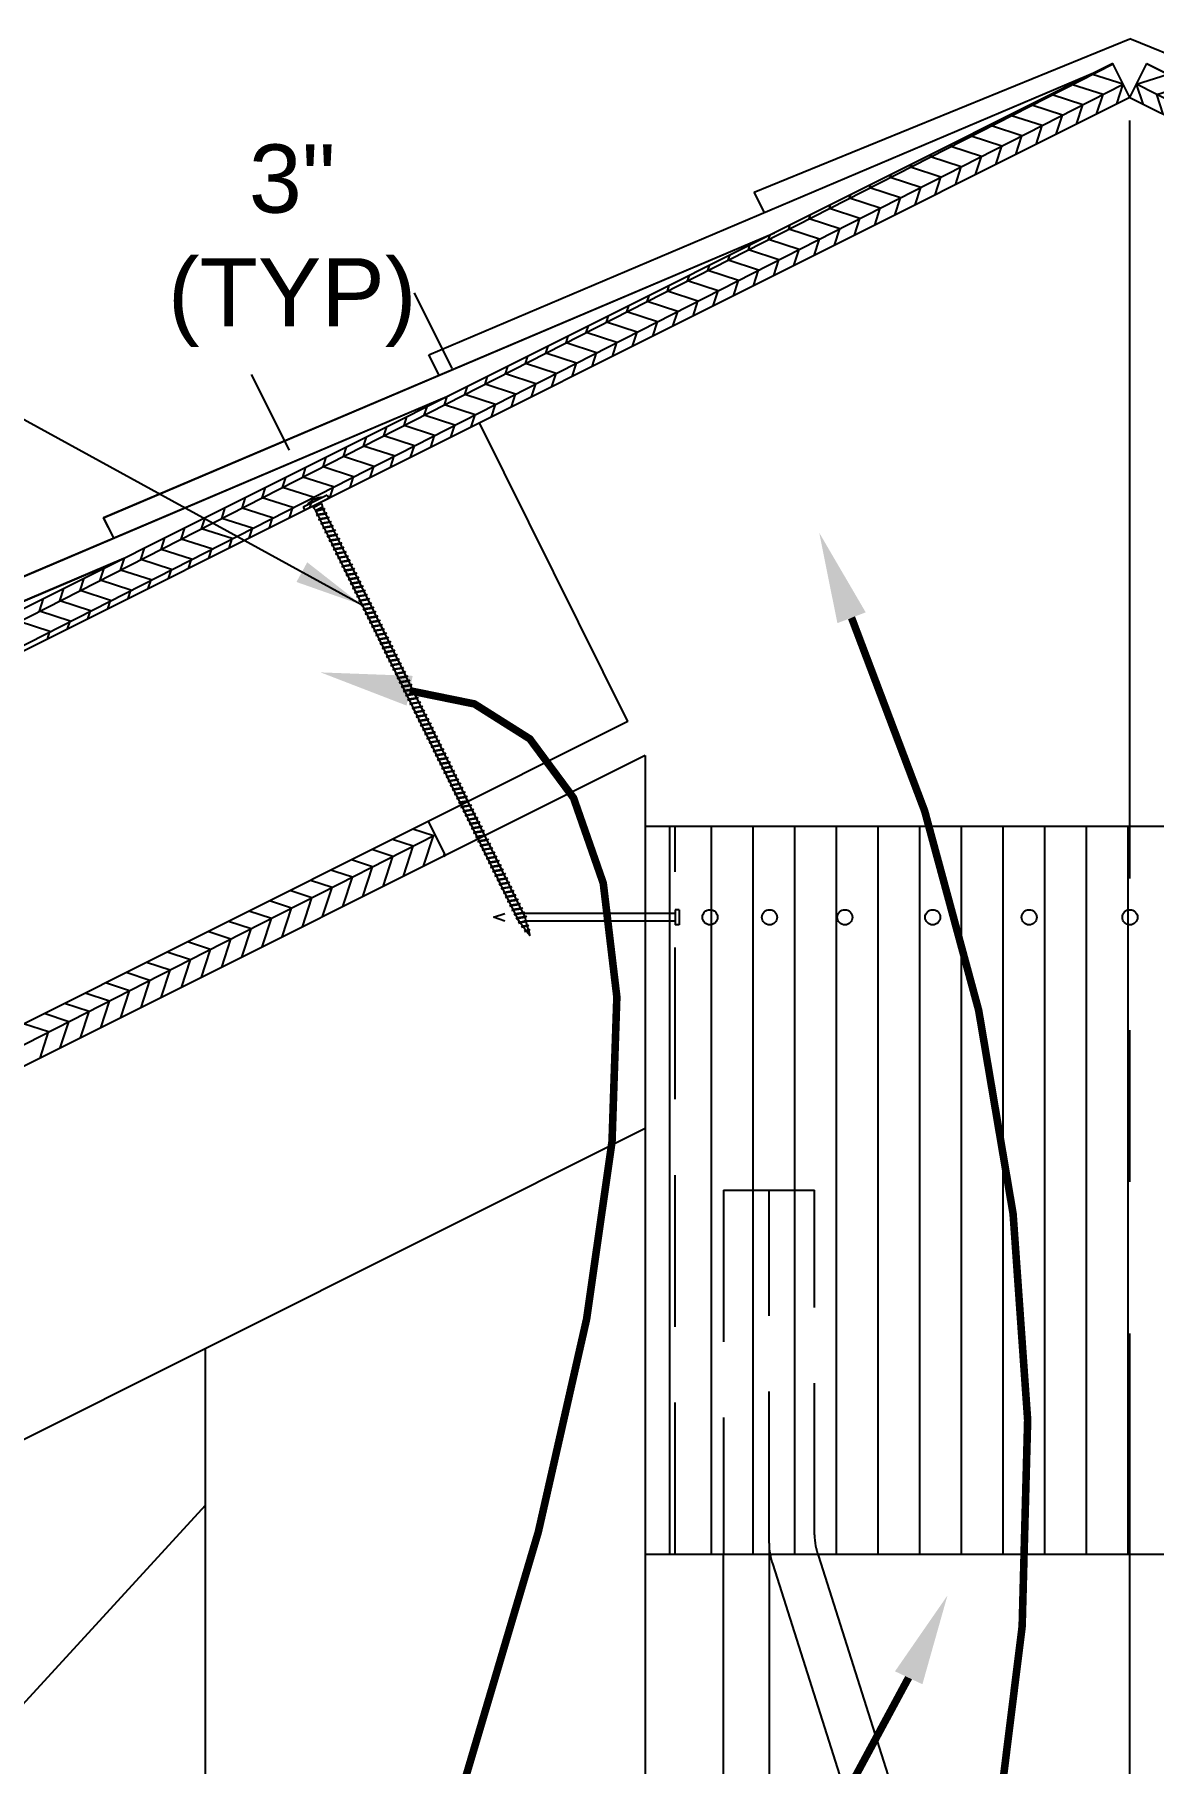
# Model space of a CAD drawing. Header units: inches. Extents: x -1316 to 22433, y -200 to 8737.
# Drawn here: x 6291.28 to 6309.74, y 1281.11 to 1309.61 of the extents above; entities that cross this region are included whole.
import ezdxf

# ---------------------------------------------------------------- set-up
doc = ezdxf.new("R2010")
doc.units = ezdxf.units.IN
doc.header["$LTSCALE"] = 10
doc.header["$MEASUREMENT"] = 0
doc.header["$PDMODE"] = 34
doc.header["$PDSIZE"] = 18
doc.linetypes.add('CENTER', pattern=[2, 1.25, -0.25, 0.25, -0.25])
doc.linetypes.add('HIDDEN', pattern=[0.375, 0.25, -0.125])
doc.layers.get('0').update_dxf_attribs({"linetype": 'CONTINUOUS'})
doc.layers.get('DefPoints').update_dxf_attribs({"linetype": 'CONTINUOUS'})
for name, color, linetype in [('S-CUP', 30, 'CONTINUOUS'), ('S-DIMS', 4, 'CONTINUOUS'), ('S-HATCH', 5, 'CONTINUOUS'), ('S-HDWR', 104, 'CONTINUOUS'), ('S-RF-HIP', 4, 'CONTINUOUS'), ('S-RING', 3, 'CONTINUOUS'), ('S-ROOF', 2, 'CONTINUOUS'), ('S-TXT', 222, 'CONTINUOUS')]:
    doc.layers.add(name, color=color, linetype=linetype)
doc.styles.add('style1', font='arial.ttf')
doc.dimstyles.new('1', dxfattribs={"dimtxt": 1.125, "dimasz": 1.125, "dimexe": 0.18, "dimexo": 1, "dimgap": 1, "dimtad": 0, "dimtih": 1, "dimtoh": 1, "dimdec": 4, "dimrnd": 1, "dimzin": 0, "dimdsep": 46, "dimlunit": 4, "dimtxsty": 'style1', "dimcen": 0.09, "dimadec": 0, "dimazin": 0, "dimtfac": 1, "dimtdec": 4, "dimtix": 1, "dimtofl": 0, "dimtmove": 2, "dimatfit": 3, "dimfxl": 1, "dimtolj": 1, "dimtzin": 0, "dimarcsym": 0})

# ---------------------------------------------------------------- blocks, each defined once
blk = doc.blocks.new('612SHING')
at = {"color": 5}
for p, q in [((-11.069, -4.696), (0, 0)), ((-16.435, -7.379), (-5.367, -2.683)), ((-10.901, -5.031), (-11.069, -4.696)), ((-16.267, -7.714), (-16.435, -7.379))]:
    blk.add_line(p, q, dxfattribs=at)
blk = doc.blocks.new('*X860')
at = {"color": 0}
for p, q in [((68.098, 76.794), (69.696, 77.608)), ((69.331, 77.422), (68.988, 77.534)), ((69.665, 77.592), (69.326, 77.702)), ((69.502, 77.092), (69.665, 77.592)), ((68.996, 77.252), (68.65, 77.365)), ((68.836, 76.759), (68.996, 77.252)), ((69.169, 76.925), (69.331, 77.422)), ((69.835, 77.258), (69.849, 77.302)), ((69.835, 77.258), (69.864, 77.273)), ((69.835, 77.258), (69.835, 77.258)), ((68.041, 77.005), (67.974, 77.027)), ((68.328, 76.911), (68.041, 77.005)), ((68.662, 77.082), (68.312, 77.196)), ((68.503, 76.592), (68.662, 77.082)), ((65.906, 75.677), (68.098, 76.794)), ((67.66, 76.571), (67.298, 76.689)), ((67.994, 76.741), (67.636, 76.858)), ((67.838, 76.26), (67.994, 76.741)), ((68.177, 76.445), (68.328, 76.911)), ((67.326, 76.401), (66.96, 76.52)), ((67.172, 75.927), (67.326, 76.401)), ((67.505, 76.093), (67.66, 76.571)), ((68.171, 76.426), (68.177, 76.445)), ((66.658, 76.06), (66.284, 76.182)), ((66.992, 76.23), (66.622, 76.351)), ((66.839, 75.76), (66.992, 76.23)), ((65.906, 75.747), (65.608, 75.844)), ((66.323, 75.89), (65.946, 76.013)), ((66.173, 75.427), (66.323, 75.89)), ((66.506, 75.594), (66.658, 76.06)), ((33.203, 59.014), (65.906, 75.677)), ((65.655, 75.549), (65.27, 75.675)), ((65.507, 75.094), (65.655, 75.549)), ((65.989, 75.72), (65.906, 75.747)), ((65.906, 75.464), (65.989, 75.72)), ((64.987, 75.209), (64.594, 75.337)), ((65.321, 75.379), (64.932, 75.506)), ((65.174, 74.928), (65.321, 75.379)), ((65.84, 75.261), (65.906, 75.464)), ((64.319, 74.868), (63.918, 74.999)), ((64.653, 75.039), (64.256, 75.168)), ((64.509, 74.595), (64.653, 75.039)), ((64.842, 74.762), (64.987, 75.209)), ((63.985, 74.698), (63.58, 74.83)), ((63.843, 74.262), (63.985, 74.698)), ((64.176, 74.429), (64.319, 74.868)), ((63.316, 74.358), (62.904, 74.492)), ((63.65, 74.528), (63.242, 74.661)), ((63.51, 74.096), (63.65, 74.528)), ((63.177, 73.929), (63.316, 74.358))]:
    blk.add_line(p, q, dxfattribs=at)
blk = doc.blocks.new('*X861')
at = {"color": 0}
for p, q in [((38.111, 68.528), (80.88, 90.32)), ((80.541, 90.147), (80.546, 90.16)), ((81.046, 89.983), (80.541, 90.147)), ((80.875, 90.318), (80.878, 90.324)), ((80.882, 90.315), (80.875, 90.318)), ((52.511, 75.444), (81.047, 89.984)), ((79.873, 89.807), (79.88, 89.827)), ((80.377, 89.643), (79.873, 89.807)), ((80.207, 89.977), (80.213, 89.994)), ((80.712, 89.813), (80.207, 89.977)), ((80.607, 89.492), (80.712, 89.813)), ((80.94, 89.659), (81.046, 89.983)), ((79.539, 89.637), (79.547, 89.661)), ((80.043, 89.473), (79.539, 89.637)), ((80.274, 89.326), (80.377, 89.643)), ((78.871, 89.296), (78.881, 89.328)), ((79.375, 89.132), (78.871, 89.296)), ((79.205, 89.466), (79.214, 89.495)), ((79.709, 89.302), (79.205, 89.466)), ((79.609, 88.993), (79.709, 89.302)), ((79.942, 89.16), (80.043, 89.473)), ((78.202, 88.956), (78.215, 88.995)), ((78.707, 88.792), (78.202, 88.956)), ((78.537, 89.126), (78.548, 89.162)), ((79.041, 88.962), (78.537, 89.126)), ((78.943, 88.66), (79.041, 88.962)), ((79.276, 88.827), (79.375, 89.132)), ((77.534, 88.615), (77.55, 88.662)), ((77.868, 88.785), (77.882, 88.829)), ((78.373, 88.621), (77.868, 88.785)), ((78.61, 88.494), (78.707, 88.792)), ((77.2, 88.445), (77.217, 88.496)), ((77.704, 88.281), (77.2, 88.445)), ((78.039, 88.451), (77.534, 88.615)), ((77.944, 88.161), (78.039, 88.451)), ((78.277, 88.327), (78.373, 88.621)), ((76.532, 88.104), (76.551, 88.163)), ((77.036, 87.94), (76.532, 88.104)), ((76.866, 88.275), (76.884, 88.329)), ((77.37, 88.111), (76.866, 88.275)), ((77.278, 87.828), (77.37, 88.111)), ((77.611, 87.994), (77.704, 88.281)), ((75.864, 87.764), (75.885, 87.83)), ((76.198, 87.934), (76.218, 87.996)), ((76.702, 87.77), (76.198, 87.934)), ((76.946, 87.662), (77.036, 87.94)), ((75.529, 87.594), (75.552, 87.664)), ((76.034, 87.43), (75.529, 87.594)), ((76.368, 87.6), (75.864, 87.764)), ((76.28, 87.329), (76.368, 87.6)), ((76.613, 87.495), (76.702, 87.77)), ((74.861, 87.253), (74.886, 87.331)), ((75.366, 87.089), (74.861, 87.253)), ((75.195, 87.423), (75.219, 87.497)), ((75.7, 87.259), (75.195, 87.423)), ((75.614, 86.996), (75.7, 87.259)), ((75.947, 87.162), (76.034, 87.43)), ((74.193, 86.913), (74.221, 86.998)), ((74.527, 87.083), (74.553, 87.164)), ((75.031, 86.919), (74.527, 87.083)), ((75.281, 86.829), (75.366, 87.089)), ((73.525, 86.572), (73.555, 86.665)), ((73.859, 86.742), (73.888, 86.831)), ((74.363, 86.578), (73.859, 86.742)), ((74.697, 86.749), (74.193, 86.913)), ((74.615, 86.496), (74.697, 86.749)), ((74.948, 86.663), (75.031, 86.919)), ((73.191, 86.402), (73.222, 86.498)), ((73.695, 86.238), (73.191, 86.402)), ((74.029, 86.408), (73.525, 86.572)), ((73.95, 86.163), (74.029, 86.408)), ((74.282, 86.33), (74.363, 86.578)), ((72.522, 86.061), (72.556, 86.166)), ((72.856, 86.232), (72.889, 86.332)), ((73.361, 86.068), (72.856, 86.232)), ((73.617, 85.997), (73.695, 86.238)), ((71.854, 85.721), (71.89, 85.833)), ((72.188, 85.891), (72.223, 85.999)), ((72.693, 85.727), (72.188, 85.891)), ((73.027, 85.897), (72.522, 86.061)), ((72.951, 85.664), (73.027, 85.897)), ((73.284, 85.831), (73.361, 86.068)), ((71.52, 85.551), (71.557, 85.666)), ((72.024, 85.387), (71.52, 85.551)), ((72.358, 85.557), (71.854, 85.721)), ((72.285, 85.331), (72.358, 85.557)), ((72.618, 85.498), (72.693, 85.727)), ((70.852, 85.21), (70.892, 85.333)), ((71.186, 85.38), (71.225, 85.5)), ((71.69, 85.216), (71.186, 85.38)), ((71.952, 85.165), (72.024, 85.387)), ((70.183, 84.87), (70.226, 85)), ((70.518, 85.04), (70.559, 85.167)), ((71.022, 84.876), (70.518, 85.04)), ((71.356, 85.046), (70.852, 85.21)), ((71.286, 84.832), (71.356, 85.046)), ((71.619, 84.998), (71.69, 85.216)), ((69.515, 84.529), (69.56, 84.668)), ((69.849, 84.699), (69.893, 84.834)), ((70.354, 84.536), (69.849, 84.699)), ((70.688, 84.706), (70.183, 84.87)), ((70.621, 84.499), (70.688, 84.706)), ((70.953, 84.665), (71.022, 84.876)), ((69.181, 84.359), (69.227, 84.501)), ((70.019, 84.365), (69.515, 84.529)), ((70.288, 84.333), (70.354, 84.536)), ((68.513, 84.018), (68.561, 84.168)), ((68.847, 84.189), (68.894, 84.335)), ((69.351, 84.025), (68.847, 84.189)), ((69.685, 84.195), (69.181, 84.359)), ((69.622, 84), (69.685, 84.195)), ((69.955, 84.166), (70.019, 84.365)), ((67.844, 83.678), (67.896, 83.835)), ((68.179, 83.848), (68.229, 84.002)), ((68.683, 83.684), (68.179, 83.848)), ((69.017, 83.855), (68.513, 84.018)), ((68.956, 83.667), (69.017, 83.855)), ((69.289, 83.833), (69.351, 84.025)), ((67.51, 83.508), (67.563, 83.669)), ((68.349, 83.514), (67.844, 83.678)), ((68.623, 83.5), (68.683, 83.684)), ((66.842, 83.167), (66.897, 83.336)), ((67.176, 83.337), (67.23, 83.502)), ((67.681, 83.174), (67.176, 83.337)), ((68.015, 83.344), (67.51, 83.508)), ((67.957, 83.167), (68.015, 83.344)), ((68.29, 83.334), (68.349, 83.514)), ((66.174, 82.827), (66.231, 83.003)), ((66.508, 82.997), (66.564, 83.17)), ((67.012, 82.833), (66.508, 82.997)), ((67.346, 83.003), (66.842, 83.167)), ((67.292, 82.835), (67.346, 83.003)), ((67.625, 83.001), (67.681, 83.174)), ((65.506, 82.486), (65.565, 82.67)), ((65.84, 82.656), (65.898, 82.837)), ((66.678, 82.663), (66.174, 82.827)), ((66.959, 82.668), (67.012, 82.833)), ((65.171, 82.316), (65.232, 82.504)), ((66.01, 82.322), (65.506, 82.486)), ((66.344, 82.493), (65.84, 82.656)), ((66.293, 82.335), (66.344, 82.493)), ((66.626, 82.502), (66.678, 82.663)), ((64.503, 81.975), (64.567, 82.171)), ((64.837, 82.146), (64.9, 82.337)), ((65.342, 81.982), (64.837, 82.146)), ((65.676, 82.152), (65.171, 82.316)), ((65.627, 82.002), (65.676, 82.152)), ((65.96, 82.169), (66.01, 82.322)), ((63.835, 81.635), (63.901, 81.838)), ((64.169, 81.805), (64.234, 82.004)), ((65.008, 81.812), (64.503, 81.975)), ((64.961, 81.669), (65.008, 81.812)), ((65.294, 81.836), (65.342, 81.982)), ((63.501, 81.465), (63.568, 81.672)), ((64.339, 81.471), (63.835, 81.635)), ((64.673, 81.641), (64.169, 81.805)), ((64.629, 81.503), (64.673, 81.641)), ((63.167, 81.294), (63.235, 81.505)), ((63.671, 81.131), (63.167, 81.294)), ((64.005, 81.301), (63.501, 81.465)), ((63.963, 81.17), (64.005, 81.301)), ((64.296, 81.337), (64.339, 81.471)), ((63.337, 80.96), (62.833, 81.124)), ((63.297, 80.837), (63.337, 80.96)), ((63.63, 81.004), (63.671, 81.131))]:
    blk.add_line(p, q, dxfattribs=at)
blk = doc.blocks.new('SD8X1-25-f')
for p, q in [((-1.368, 0.22), (-1.309, 0.22)), ((-1.368, -0.223), (-1.368, 0.22)), ((-1.309, -0.223), (-1.309, 0.22)), ((-1.289, 0.074), (-1.309, 0.074)), ((-1.289, 0.074), (-1.289, -0.082)), ((-1.289, 0.074), (-1.227, 0.058)), ((-1.227, -0.065), (-1.227, 0.058)), ((-1.157, 0.058), (-1.227, 0.058)), ((-1.207, -0.065), (-1.207, 0.058)), ((-1.207, -0.063), (-1.207, 0.055)), ((-1.178, -0.065), (-1.207, 0.023)), ((-1.207, 0.023), (-1.188, -0.091)), ((-1.157, 0.058), (-1.147, 0.083)), ((-1.157, 0.058), (-1.109, -0.091)), ((-1.099, -0.065), (-1.147, 0.083)), ((-1.147, 0.083), (-1.109, -0.091)), ((-1.078, 0.058), (-1.139, 0.058)), ((-1.078, 0.058), (-1.068, 0.083)), ((-1.078, 0.058), (-1.03, -0.091)), ((-1.02, -0.065), (-1.068, 0.083)), ((-1.068, 0.083), (-1.03, -0.091)), ((-0.999, 0.058), (-1.06, 0.058)), ((-0.999, 0.058), (-0.989, 0.083)), ((-0.999, 0.058), (-0.951, -0.091)), ((-0.989, 0.083), (-0.951, -0.091)), ((-0.941, -0.065), (-0.989, 0.083)), ((-0.92, 0.058), (-0.981, 0.058)), ((-0.92, 0.058), (-0.91, 0.083)), ((-0.92, 0.058), (-0.872, -0.091)), ((-0.91, 0.083), (-0.872, -0.091)), ((-0.862, -0.065), (-0.91, 0.083)), ((-0.841, 0.058), (-0.902, 0.058)), ((-0.841, 0.058), (-0.831, 0.083)), ((-0.841, 0.058), (-0.793, -0.091)), ((-0.783, -0.065), (-0.831, 0.083)), ((-0.831, 0.083), (-0.793, -0.091)), ((-0.762, 0.058), (-0.823, 0.058)), ((-0.762, 0.058), (-0.752, 0.083)), ((-0.762, 0.058), (-0.714, -0.091)), ((-0.752, 0.083), (-0.714, -0.091)), ((-0.704, -0.065), (-0.752, 0.083)), ((-0.683, 0.058), (-0.744, 0.058)), ((-0.683, 0.058), (-0.673, 0.083)), ((-0.683, 0.058), (-0.635, -0.091)), ((-0.673, 0.083), (-0.635, -0.091)), ((-0.625, -0.065), (-0.673, 0.083)), ((-0.604, 0.058), (-0.665, 0.058)), ((-0.604, 0.058), (-0.594, 0.083)), ((-0.604, 0.058), (-0.556, -0.091)), ((-0.594, 0.083), (-0.556, -0.091)), ((-0.546, -0.065), (-0.594, 0.083)), ((-0.525, 0.058), (-0.586, 0.058)), ((-0.525, 0.058), (-0.515, 0.083)), ((-0.525, 0.058), (-0.477, -0.091)), ((-0.515, 0.083), (-0.477, -0.091)), ((-0.467, -0.065), (-0.515, 0.083)), ((-0.446, 0.058), (-0.507, 0.058)), ((-0.446, 0.058), (-0.436, 0.083)), ((-0.446, 0.058), (-0.398, -0.091)), ((-0.436, 0.083), (-0.398, -0.091)), ((-0.388, -0.065), (-0.436, 0.083)), ((6.265, 0.058), (-0.428, 0.058)), ((-0.367, 0.058), (-0.357, 0.083)), ((-0.367, 0.058), (-0.319, -0.091)), ((-0.357, 0.083), (-0.319, -0.091)), ((-0.309, -0.065), (-0.357, 0.083)), ((-0.288, 0.058), (-0.349, 0.058)), ((-0.288, 0.058), (-0.278, 0.083)), ((-0.288, 0.058), (-0.24, -0.091)), ((-0.278, 0.083), (-0.24, -0.091)), ((-0.23, -0.065), (-0.278, 0.083)), ((-0.209, 0.058), (-0.27, 0.058)), ((-0.209, 0.058), (-0.199, 0.083)), ((-0.209, 0.058), (-0.161, -0.091)), ((-0.151, -0.065), (-0.199, 0.083)), ((-0.199, 0.083), (-0.161, -0.091)), ((-0.13, 0.058), (-0.191, 0.058)), ((-0.13, 0.058), (-0.12, 0.083)), ((-0.13, 0.058), (-0.082, -0.091)), ((-0.12, 0.083), (-0.082, -0.091)), ((-0.072, -0.065), (-0.12, 0.083)), ((-0.051, 0.058), (-0.112, 0.058)), ((-0.051, 0.058), (-0.041, 0.083)), ((-0.051, 0.058), (-0.003, -0.091)), ((-0.041, 0.083), (-0.003, -0.091)), ((0.007, -0.065), (-0.041, 0.083)), ((0.028, 0.058), (-0.033, 0.058)), ((0.028, 0.058), (0.038, 0.083)), ((0.028, 0.058), (0.076, -0.091)), ((0.038, 0.083), (0.076, -0.091)), ((0.086, -0.065), (0.038, 0.083)), ((0.107, 0.058), (0.046, 0.058)), ((0.107, 0.058), (0.117, 0.083)), ((0.107, 0.058), (0.155, -0.091)), ((0.117, 0.083), (0.155, -0.091)), ((0.165, -0.065), (0.117, 0.083)), ((0.186, 0.058), (0.125, 0.058)), ((0.186, 0.058), (0.196, 0.083)), ((0.186, 0.058), (0.234, -0.091)), ((0.196, 0.083), (0.234, -0.091)), ((0.244, -0.065), (0.196, 0.083)), ((0.265, 0.058), (0.275, 0.083)), ((0.265, 0.058), (0.313, -0.091)), ((0.275, 0.083), (0.313, -0.091)), ((0.323, -0.065), (0.275, 0.083)), ((0.344, 0.058), (0.283, 0.058)), ((0.344, 0.058), (0.354, 0.083)), ((0.344, 0.058), (0.392, -0.091)), ((0.354, 0.083), (0.392, -0.091)), ((0.402, -0.065), (0.354, 0.083)), ((0.423, 0.058), (0.362, 0.058)), ((0.423, 0.058), (0.433, 0.083)), ((0.423, 0.058), (0.471, -0.091)), ((0.481, -0.065), (0.433, 0.083)), ((0.433, 0.083), (0.471, -0.091)), ((0.502, 0.058), (0.441, 0.058)), ((0.502, 0.058), (0.512, 0.083)), ((0.502, 0.058), (0.55, -0.091)), ((0.512, 0.083), (0.55, -0.091)), ((0.56, -0.065), (0.512, 0.083)), ((0.581, 0.058), (0.52, 0.058)), ((0.581, 0.058), (0.591, 0.083)), ((0.581, 0.058), (0.629, -0.091)), ((0.591, 0.083), (0.629, -0.091)), ((0.639, -0.065), (0.591, 0.083)), ((0.66, 0.058), (0.599, 0.058)), ((0.66, 0.058), (0.67, 0.083)), ((0.66, 0.058), (0.708, -0.091)), ((0.67, 0.083), (0.708, -0.091)), ((0.718, -0.065), (0.67, 0.083)), ((0.739, 0.058), (0.678, 0.058)), ((0.739, 0.058), (0.749, 0.083)), ((0.739, 0.058), (0.787, -0.091)), ((0.749, 0.083), (0.787, -0.091)), ((0.797, -0.065), (0.749, 0.083)), ((0.818, 0.058), (0.757, 0.058)), ((0.818, 0.058), (0.828, 0.083)), ((0.818, 0.058), (0.866, -0.091)), ((0.828, 0.083), (0.866, -0.091)), ((0.876, -0.065), (0.828, 0.083)), ((0.897, 0.058), (0.907, 0.083)), ((0.897, 0.058), (0.945, -0.091)), ((0.907, 0.083), (0.945, -0.091)), ((0.955, -0.065), (0.907, 0.083)), ((0.976, 0.058), (0.915, 0.058)), ((0.976, 0.058), (0.986, 0.083)), ((0.976, 0.058), (1.024, -0.091)), ((0.986, 0.083), (1.024, -0.091)), ((1.034, -0.065), (0.986, 0.083)), ((1.055, 0.058), (0.994, 0.058)), ((1.055, 0.058), (1.065, 0.083)), ((1.055, 0.058), (1.103, -0.091)), ((1.113, -0.065), (1.065, 0.083)), ((1.065, 0.083), (1.103, -0.091)), ((1.134, 0.058), (1.073, 0.058)), ((1.134, 0.058), (1.144, 0.083)), ((1.134, 0.058), (1.182, -0.091)), ((1.144, 0.083), (1.182, -0.091)), ((1.192, -0.065), (1.144, 0.083)), ((1.213, 0.058), (1.152, 0.058)), ((1.213, 0.058), (1.223, 0.083)), ((1.213, 0.058), (1.261, -0.091)), ((1.223, 0.083), (1.261, -0.091)), ((1.271, -0.065), (1.223, 0.083)), ((1.292, 0.058), (1.231, 0.058)), ((1.292, 0.058), (1.302, 0.083)), ((1.292, 0.058), (1.34, -0.091)), ((1.302, 0.083), (1.34, -0.091)), ((1.35, -0.065), (1.302, 0.083)), ((1.371, 0.058), (1.31, 0.058)), ((1.371, 0.058), (1.381, 0.083)), ((1.371, 0.058), (1.419, -0.091)), ((1.381, 0.083), (1.419, -0.091)), ((1.429, -0.065), (1.381, 0.083)), ((1.45, 0.058), (1.389, 0.058)), ((1.45, 0.058), (1.46, 0.083)), ((1.45, 0.058), (1.498, -0.091)), ((1.46, 0.083), (1.498, -0.091)), ((1.508, -0.065), (1.46, 0.083)), ((1.529, 0.058), (1.539, 0.083)), ((1.529, 0.058), (1.577, -0.091)), ((1.539, 0.083), (1.577, -0.091)), ((1.587, -0.065), (1.539, 0.083)), ((1.608, 0.058), (1.547, 0.058)), ((1.608, 0.058), (1.618, 0.083)), ((1.608, 0.058), (1.656, -0.091)), ((1.618, 0.083), (1.656, -0.091)), ((1.666, -0.065), (1.618, 0.083)), ((1.687, 0.058), (1.626, 0.058)), ((1.687, 0.058), (1.697, 0.083)), ((1.687, 0.058), (1.735, -0.091)), ((1.745, -0.065), (1.697, 0.083)), ((1.697, 0.083), (1.735, -0.091)), ((1.766, 0.058), (1.705, 0.058)), ((1.766, 0.058), (1.776, 0.083)), ((1.766, 0.058), (1.814, -0.091)), ((1.776, 0.083), (1.814, -0.091)), ((1.824, -0.065), (1.776, 0.083)), ((1.845, 0.058), (1.784, 0.058)), ((1.845, 0.058), (1.855, 0.083)), ((1.845, 0.058), (1.893, -0.091)), ((1.855, 0.083), (1.893, -0.091)), ((1.903, -0.065), (1.855, 0.083)), ((1.924, 0.058), (1.863, 0.058)), ((1.924, 0.058), (1.934, 0.083)), ((1.924, 0.058), (1.972, -0.091)), ((1.934, 0.083), (1.972, -0.091)), ((1.982, -0.065), (1.934, 0.083)), ((2.003, 0.058), (1.942, 0.058)), ((2.003, 0.058), (2.013, 0.083)), ((2.003, 0.058), (2.051, -0.091)), ((2.013, 0.083), (2.051, -0.091)), ((2.061, -0.065), (2.013, 0.083)), ((2.082, 0.058), (2.021, 0.058)), ((2.082, 0.058), (2.092, 0.083)), ((2.082, 0.058), (2.13, -0.091)), ((2.092, 0.083), (2.13, -0.091)), ((2.14, -0.065), (2.092, 0.083)), ((2.161, 0.058), (2.171, 0.083)), ((2.161, 0.058), (2.209, -0.091)), ((2.171, 0.083), (2.209, -0.091)), ((2.219, -0.065), (2.171, 0.083)), ((2.24, 0.058), (2.179, 0.058)), ((2.24, 0.058), (2.25, 0.083)), ((2.24, 0.058), (2.288, -0.091)), ((2.25, 0.083), (2.288, -0.091)), ((2.298, -0.065), (2.25, 0.083)), ((2.319, 0.058), (2.258, 0.058)), ((2.319, 0.058), (2.329, 0.083)), ((2.319, 0.058), (2.367, -0.091)), ((2.377, -0.065), (2.329, 0.083)), ((2.329, 0.083), (2.367, -0.091)), ((2.398, 0.058), (2.337, 0.058)), ((2.398, 0.058), (2.408, 0.083)), ((2.398, 0.058), (2.446, -0.091)), ((2.408, 0.083), (2.446, -0.091)), ((2.456, -0.065), (2.408, 0.083)), ((2.477, 0.058), (2.416, 0.058)), ((2.477, 0.058), (2.487, 0.083)), ((2.477, 0.058), (2.525, -0.091)), ((2.487, 0.083), (2.525, -0.091)), ((2.535, -0.065), (2.487, 0.083)), ((2.556, 0.058), (2.495, 0.058)), ((2.556, 0.058), (2.566, 0.083)), ((2.556, 0.058), (2.604, -0.091)), ((2.566, 0.083), (2.604, -0.091)), ((2.614, -0.065), (2.566, 0.083)), ((2.635, 0.058), (2.574, 0.058)), ((2.635, 0.058), (2.645, 0.083)), ((2.635, 0.058), (2.683, -0.091)), ((2.645, 0.083), (2.683, -0.091)), ((2.693, -0.065), (2.645, 0.083)), ((2.714, 0.058), (2.653, 0.058)), ((2.714, 0.058), (2.724, 0.083)), ((2.714, 0.058), (2.762, -0.091)), ((2.724, 0.083), (2.762, -0.091)), ((2.772, -0.065), (2.724, 0.083)), ((2.793, 0.058), (2.803, 0.083)), ((2.793, 0.058), (2.841, -0.091)), ((2.803, 0.083), (2.841, -0.091)), ((2.851, -0.065), (2.803, 0.083)), ((2.872, 0.058), (2.811, 0.058)), ((2.872, 0.058), (2.882, 0.083)), ((2.872, 0.058), (2.92, -0.091)), ((2.882, 0.083), (2.92, -0.091)), ((2.93, -0.065), (2.882, 0.083)), ((2.951, 0.058), (2.89, 0.058)), ((2.951, 0.058), (2.961, 0.083)), ((2.951, 0.058), (2.999, -0.091)), ((3.009, -0.065), (2.961, 0.083)), ((2.961, 0.083), (2.999, -0.091)), ((3.03, 0.058), (2.969, 0.058)), ((3.03, 0.058), (3.04, 0.083)), ((3.03, 0.058), (3.078, -0.091)), ((3.04, 0.083), (3.078, -0.091)), ((3.088, -0.065), (3.04, 0.083)), ((3.109, 0.058), (3.048, 0.058)), ((3.109, 0.058), (3.119, 0.083)), ((3.109, 0.058), (3.157, -0.091)), ((3.119, 0.083), (3.157, -0.091)), ((3.167, -0.065), (3.119, 0.083)), ((3.188, 0.058), (3.127, 0.058)), ((3.188, 0.058), (3.198, 0.083)), ((3.188, 0.058), (3.236, -0.091)), ((3.198, 0.083), (3.236, -0.091)), ((3.246, -0.065), (3.198, 0.083)), ((3.267, 0.058), (3.206, 0.058)), ((3.267, 0.058), (3.277, 0.083)), ((3.267, 0.058), (3.315, -0.091)), ((3.277, 0.083), (3.315, -0.091)), ((3.325, -0.065), (3.277, 0.083)), ((3.346, 0.058), (3.285, 0.058)), ((3.346, 0.058), (3.356, 0.083)), ((3.346, 0.058), (3.394, -0.091)), ((3.356, 0.083), (3.394, -0.091)), ((3.404, -0.065), (3.356, 0.083)), ((3.425, 0.058), (3.435, 0.083)), ((3.425, 0.058), (3.473, -0.091)), ((3.435, 0.083), (3.473, -0.091)), ((3.483, -0.065), (3.435, 0.083)), ((3.504, 0.058), (3.443, 0.058)), ((3.504, 0.058), (3.514, 0.083)), ((3.504, 0.058), (3.552, -0.091)), ((3.514, 0.083), (3.552, -0.091)), ((3.562, -0.065), (3.514, 0.083)), ((3.583, 0.058), (3.522, 0.058)), ((3.583, 0.058), (3.593, 0.083)), ((3.583, 0.058), (3.631, -0.091)), ((3.641, -0.065), (3.593, 0.083)), ((3.593, 0.083), (3.631, -0.091)), ((3.662, 0.058), (3.601, 0.058)), ((3.662, 0.058), (3.672, 0.083)), ((3.662, 0.058), (3.71, -0.091)), ((3.672, 0.083), (3.71, -0.091)), ((3.72, -0.065), (3.672, 0.083)), ((3.741, 0.058), (3.68, 0.058)), ((3.741, 0.058), (3.751, 0.083)), ((3.741, 0.058), (3.789, -0.091)), ((3.751, 0.083), (3.789, -0.091)), ((3.799, -0.065), (3.751, 0.083)), ((3.82, 0.058), (3.759, 0.058)), ((3.82, 0.058), (3.83, 0.083)), ((3.82, 0.058), (3.868, -0.091)), ((3.83, 0.083), (3.868, -0.091)), ((3.878, -0.065), (3.83, 0.083)), ((3.899, 0.058), (3.838, 0.058)), ((3.899, 0.058), (3.909, 0.083)), ((3.899, 0.058), (3.947, -0.091)), ((3.909, 0.083), (3.947, -0.091)), ((3.957, -0.065), (3.909, 0.083)), ((3.978, 0.058), (3.917, 0.058)), ((3.978, 0.058), (3.988, 0.083)), ((3.978, 0.058), (4.026, -0.091)), ((3.988, 0.083), (4.026, -0.091)), ((4.036, -0.065), (3.988, 0.083)), ((4.057, 0.057), (4.067, 0.083)), ((4.057, 0.057), (4.105, -0.091)), ((4.067, 0.083), (4.105, -0.091)), ((4.115, -0.066), (4.067, 0.083)), ((4.136, 0.057), (4.075, 0.057)), ((4.136, 0.057), (4.146, 0.083)), ((4.136, 0.057), (4.184, -0.091)), ((4.146, 0.083), (4.184, -0.091)), ((4.194, -0.066), (4.146, 0.083)), ((4.215, 0.057), (4.154, 0.057)), ((4.215, 0.057), (4.225, 0.083)), ((4.215, 0.057), (4.263, -0.091)), ((4.273, -0.066), (4.225, 0.083)), ((4.225, 0.083), (4.263, -0.091)), ((4.294, 0.057), (4.233, 0.057)), ((4.294, 0.057), (4.304, 0.083)), ((4.294, 0.057), (4.342, -0.091)), ((4.304, 0.083), (4.342, -0.091)), ((4.352, -0.066), (4.304, 0.083)), ((4.373, 0.057), (4.312, 0.057)), ((4.373, 0.057), (4.383, 0.083)), ((4.373, 0.057), (4.421, -0.091)), ((4.383, 0.083), (4.421, -0.091)), ((4.431, -0.066), (4.383, 0.083)), ((4.452, 0.057), (4.391, 0.057)), ((4.452, 0.057), (4.462, 0.083)), ((4.452, 0.057), (4.5, -0.091)), ((4.462, 0.083), (4.5, -0.091)), ((4.51, -0.066), (4.462, 0.083)), ((4.531, 0.057), (4.47, 0.057)), ((4.531, 0.057), (4.541, 0.083)), ((4.531, 0.057), (4.579, -0.091)), ((4.541, 0.083), (4.579, -0.091)), ((4.589, -0.066), (4.541, 0.083)), ((4.61, 0.057), (4.549, 0.057)), ((4.61, 0.057), (4.62, 0.083)), ((4.61, 0.057), (4.658, -0.091)), ((4.62, 0.083), (4.658, -0.091)), ((4.668, -0.066), (4.62, 0.083)), ((4.689, 0.057), (4.699, 0.083)), ((4.689, 0.057), (4.737, -0.091)), ((4.699, 0.083), (4.737, -0.091)), ((4.747, -0.066), (4.699, 0.083)), ((4.768, 0.057), (4.707, 0.057)), ((4.768, 0.057), (4.778, 0.083)), ((4.768, 0.057), (4.816, -0.091)), ((4.778, 0.083), (4.816, -0.091)), ((4.826, -0.066), (4.778, 0.083)), ((4.847, 0.057), (4.786, 0.057)), ((4.847, 0.057), (4.857, 0.083)), ((4.847, 0.057), (4.895, -0.091)), ((4.905, -0.066), (4.857, 0.083)), ((4.857, 0.083), (4.895, -0.091)), ((4.926, 0.057), (4.865, 0.057)), ((4.926, 0.057), (4.936, 0.083)), ((4.926, 0.057), (4.974, -0.091)), ((4.936, 0.083), (4.974, -0.091)), ((4.984, -0.066), (4.936, 0.083)), ((5.005, 0.057), (4.944, 0.057)), ((5.005, 0.057), (5.015, 0.083)), ((5.005, 0.057), (5.053, -0.091)), ((5.015, 0.083), (5.053, -0.091)), ((5.063, -0.066), (5.015, 0.083)), ((5.084, 0.057), (5.023, 0.057)), ((5.084, 0.057), (5.094, 0.083)), ((5.084, 0.057), (5.132, -0.091)), ((5.094, 0.083), (5.132, -0.091)), ((5.142, -0.066), (5.094, 0.083)), ((5.163, 0.057), (5.102, 0.057)), ((5.163, 0.057), (5.173, 0.083)), ((5.163, 0.057), (5.211, -0.091)), ((5.173, 0.083), (5.211, -0.091)), ((5.221, -0.066), (5.173, 0.083)), ((5.242, 0.057), (5.181, 0.057)), ((5.242, 0.057), (5.252, 0.083)), ((5.242, 0.057), (5.29, -0.091)), ((5.252, 0.083), (5.29, -0.091)), ((5.3, -0.066), (5.252, 0.083)), ((5.321, 0.057), (5.331, 0.083)), ((5.321, 0.057), (5.369, -0.091)), ((5.331, 0.083), (5.369, -0.091)), ((5.379, -0.066), (5.331, 0.083)), ((5.4, 0.057), (5.339, 0.057)), ((5.4, 0.057), (5.41, 0.083)), ((5.4, 0.057), (5.448, -0.091)), ((5.41, 0.083), (5.448, -0.091)), ((5.458, -0.066), (5.41, 0.083)), ((5.479, 0.057), (5.418, 0.057)), ((5.479, 0.057), (5.489, 0.083)), ((5.479, 0.057), (5.527, -0.091)), ((5.537, -0.066), (5.489, 0.083)), ((5.489, 0.083), (5.527, -0.091)), ((5.558, 0.057), (5.497, 0.057)), ((5.558, 0.057), (5.568, 0.083)), ((5.558, 0.057), (5.606, -0.091)), ((5.568, 0.083), (5.606, -0.091)), ((5.616, -0.066), (5.568, 0.083)), ((5.637, 0.057), (5.576, 0.057)), ((5.637, 0.057), (5.647, 0.083)), ((5.637, 0.057), (5.685, -0.091)), ((5.647, 0.083), (5.685, -0.091)), ((5.695, -0.066), (5.647, 0.083)), ((5.716, 0.057), (5.655, 0.057)), ((5.716, 0.057), (5.726, 0.083)), ((5.716, 0.057), (5.764, -0.091)), ((5.726, 0.083), (5.764, -0.091)), ((5.774, -0.066), (5.726, 0.083)), ((5.795, 0.057), (5.734, 0.057)), ((5.795, 0.057), (5.805, 0.083)), ((5.795, 0.057), (5.843, -0.091)), ((5.805, 0.083), (5.843, -0.091)), ((5.853, -0.066), (5.805, 0.083)), ((5.874, 0.057), (5.813, 0.057)), ((5.874, 0.057), (5.884, 0.083)), ((5.874, 0.057), (5.922, -0.091)), ((5.884, 0.083), (5.922, -0.091)), ((5.932, -0.066), (5.884, 0.083)), ((5.953, 0.057), (5.963, 0.083)), ((5.953, 0.057), (6.001, -0.091)), ((5.963, 0.083), (6.001, -0.091)), ((6.011, -0.066), (5.963, 0.083)), ((6.032, 0.057), (6.042, 0.083)), ((6.032, 0.057), (6.08, -0.091)), ((6.042, 0.083), (6.08, -0.091)), ((6.09, -0.066), (6.042, 0.083)), ((6.111, 0.057), (6.121, 0.083)), ((6.111, 0.057), (6.159, -0.091)), ((6.121, 0.083), (6.159, -0.091)), ((6.169, -0.066), (6.121, 0.083)), ((6.19, 0.057), (6.2, 0.083)), ((6.19, 0.057), (6.238, -0.091)), ((6.2, 0.083), (6.238, -0.091)), ((6.248, -0.066), (6.2, 0.083)), ((6.265, 0.058), (6.275, 0.083)), ((6.265, 0.058), (6.313, -0.091)), ((6.275, 0.083), (6.313, -0.091)), ((6.323, -0.065), (6.275, 0.083)), ((6.345, 0.054), (6.283, 0.058)), ((6.345, 0.054), (6.355, 0.08)), ((6.345, 0.054), (6.385, -0.069)), ((6.395, -0.045), (6.355, 0.08)), ((6.355, 0.08), (6.385, -0.069)), ((6.428, 0.04), (6.364, 0.051)), ((6.428, 0.04), (6.439, 0.066)), ((6.428, 0.04), (6.46, -0.056)), ((6.47, -0.031), (6.439, 0.066)), ((6.439, 0.066), (6.46, -0.056)), ((6.512, 0.027), (6.448, 0.037)), ((6.512, 0.027), (6.522, 0.052)), ((6.512, 0.027), (6.534, -0.042)), ((6.544, -0.017), (6.522, 0.052)), ((6.522, 0.052), (6.534, -0.042)), ((6.632, 0), (6.536, 0.021)), ((-1.368, -0.223), (-1.309, -0.223)), ((-1.289, -0.082), (-1.309, -0.082)), ((-1.289, -0.082), (-1.227, -0.065)), ((-1.194, -0.065), (-1.227, -0.065)), ((-1.207, -0.004), (-1.188, -0.091)), ((-1.188, -0.091), (-1.178, -0.065)), ((-1.117, -0.065), (-1.178, -0.065)), ((-1.109, -0.091), (-1.099, -0.065)), ((-1.038, -0.065), (-1.099, -0.065)), ((-1.03, -0.091), (-1.02, -0.065)), ((-0.959, -0.065), (-1.02, -0.065)), ((-0.951, -0.091), (-0.941, -0.065)), ((-0.88, -0.065), (-0.941, -0.065)), ((-0.872, -0.091), (-0.862, -0.065)), ((-0.801, -0.065), (-0.862, -0.065)), ((-0.793, -0.091), (-0.783, -0.065)), ((-0.722, -0.065), (-0.783, -0.065)), ((-0.714, -0.091), (-0.704, -0.065)), ((-0.643, -0.065), (-0.704, -0.065)), ((-0.635, -0.091), (-0.625, -0.065)), ((-0.564, -0.065), (-0.625, -0.065)), ((-0.556, -0.091), (-0.546, -0.065)), ((-0.485, -0.065), (-0.546, -0.065)), ((-0.477, -0.091), (-0.467, -0.065)), ((-0.406, -0.065), (-0.467, -0.065)), ((-0.398, -0.091), (-0.388, -0.065)), ((6.305, -0.065), (-0.388, -0.065)), ((-0.319, -0.091), (-0.309, -0.065)), ((-0.248, -0.065), (-0.309, -0.065)), ((-0.24, -0.091), (-0.23, -0.065)), ((-0.169, -0.065), (-0.23, -0.065)), ((-0.161, -0.091), (-0.151, -0.065)), ((-0.09, -0.065), (-0.151, -0.065)), ((-0.082, -0.091), (-0.072, -0.065)), ((-0.011, -0.065), (-0.072, -0.065)), ((-0.003, -0.091), (0.007, -0.065)), ((0.068, -0.065), (0.007, -0.065)), ((0.076, -0.091), (0.086, -0.065)), ((0.147, -0.065), (0.086, -0.065)), ((0.155, -0.091), (0.165, -0.065)), ((0.226, -0.065), (0.165, -0.065)), ((0.234, -0.091), (0.244, -0.065)), ((0.313, -0.091), (0.323, -0.065)), ((0.384, -0.065), (0.323, -0.065)), ((0.392, -0.091), (0.402, -0.065)), ((0.463, -0.065), (0.402, -0.065)), ((0.471, -0.091), (0.481, -0.065)), ((0.542, -0.065), (0.481, -0.065)), ((0.55, -0.091), (0.56, -0.065)), ((0.621, -0.065), (0.56, -0.065)), ((0.629, -0.091), (0.639, -0.065)), ((0.7, -0.065), (0.639, -0.065)), ((0.708, -0.091), (0.718, -0.065)), ((0.779, -0.065), (0.718, -0.065)), ((0.787, -0.091), (0.797, -0.065)), ((0.858, -0.065), (0.797, -0.065)), ((0.866, -0.091), (0.876, -0.065)), ((0.945, -0.091), (0.955, -0.065)), ((1.016, -0.065), (0.955, -0.065)), ((1.024, -0.091), (1.034, -0.065)), ((1.095, -0.065), (1.034, -0.065)), ((1.103, -0.091), (1.113, -0.065)), ((1.174, -0.065), (1.113, -0.065)), ((1.182, -0.091), (1.192, -0.065)), ((1.253, -0.065), (1.192, -0.065)), ((1.261, -0.091), (1.271, -0.065)), ((1.332, -0.065), (1.271, -0.065)), ((1.34, -0.091), (1.35, -0.065)), ((1.411, -0.065), (1.35, -0.065)), ((1.419, -0.091), (1.429, -0.065)), ((1.49, -0.065), (1.429, -0.065)), ((1.498, -0.091), (1.508, -0.065)), ((1.577, -0.091), (1.587, -0.065)), ((1.648, -0.065), (1.587, -0.065)), ((1.656, -0.091), (1.666, -0.065)), ((1.727, -0.065), (1.666, -0.065)), ((1.735, -0.091), (1.745, -0.065)), ((1.806, -0.065), (1.745, -0.065)), ((1.814, -0.091), (1.824, -0.065)), ((1.885, -0.065), (1.824, -0.065)), ((1.893, -0.091), (1.903, -0.065)), ((1.964, -0.065), (1.903, -0.065)), ((1.972, -0.091), (1.982, -0.065)), ((2.043, -0.065), (1.982, -0.065)), ((2.051, -0.091), (2.061, -0.065)), ((2.122, -0.065), (2.061, -0.065)), ((2.13, -0.091), (2.14, -0.065)), ((2.209, -0.091), (2.219, -0.065)), ((2.28, -0.065), (2.219, -0.065)), ((2.288, -0.091), (2.298, -0.065)), ((2.359, -0.065), (2.298, -0.065)), ((2.367, -0.091), (2.377, -0.065)), ((2.438, -0.065), (2.377, -0.065)), ((2.446, -0.091), (2.456, -0.065)), ((2.517, -0.065), (2.456, -0.065)), ((2.525, -0.091), (2.535, -0.065)), ((2.596, -0.065), (2.535, -0.065)), ((2.604, -0.091), (2.614, -0.065)), ((2.675, -0.065), (2.614, -0.065)), ((2.683, -0.091), (2.693, -0.065)), ((2.754, -0.065), (2.693, -0.065)), ((2.762, -0.091), (2.772, -0.065)), ((2.841, -0.091), (2.851, -0.065)), ((2.912, -0.065), (2.851, -0.065)), ((2.92, -0.091), (2.93, -0.065)), ((2.991, -0.065), (2.93, -0.065)), ((2.999, -0.091), (3.009, -0.065)), ((3.07, -0.065), (3.009, -0.065)), ((3.078, -0.091), (3.088, -0.065)), ((3.149, -0.065), (3.088, -0.065)), ((3.157, -0.091), (3.167, -0.065)), ((3.228, -0.065), (3.167, -0.065)), ((3.236, -0.091), (3.246, -0.065)), ((3.307, -0.065), (3.246, -0.065)), ((3.315, -0.091), (3.325, -0.065)), ((3.386, -0.065), (3.325, -0.065)), ((3.394, -0.091), (3.404, -0.065)), ((3.473, -0.091), (3.483, -0.065)), ((3.544, -0.065), (3.483, -0.065)), ((3.552, -0.091), (3.562, -0.065)), ((3.623, -0.065), (3.562, -0.065)), ((3.631, -0.091), (3.641, -0.065)), ((3.702, -0.065), (3.641, -0.065)), ((3.71, -0.091), (3.72, -0.065)), ((3.781, -0.065), (3.72, -0.065)), ((3.789, -0.091), (3.799, -0.065)), ((3.86, -0.065), (3.799, -0.065)), ((3.868, -0.091), (3.878, -0.065)), ((3.939, -0.065), (3.878, -0.065)), ((3.947, -0.091), (3.957, -0.065)), ((4.018, -0.065), (3.957, -0.065)), ((4.026, -0.091), (4.036, -0.065)), ((4.105, -0.091), (4.115, -0.066)), ((4.176, -0.066), (4.115, -0.066)), ((4.184, -0.091), (4.194, -0.066)), ((4.255, -0.066), (4.194, -0.066)), ((4.263, -0.091), (4.273, -0.066)), ((4.334, -0.066), (4.273, -0.066)), ((4.342, -0.091), (4.352, -0.066)), ((4.413, -0.066), (4.352, -0.066)), ((4.421, -0.091), (4.431, -0.066)), ((4.492, -0.066), (4.431, -0.066)), ((4.5, -0.091), (4.51, -0.066)), ((4.571, -0.066), (4.51, -0.066)), ((4.579, -0.091), (4.589, -0.066)), ((4.65, -0.066), (4.589, -0.066)), ((4.658, -0.091), (4.668, -0.066)), ((4.737, -0.091), (4.747, -0.066)), ((4.808, -0.066), (4.747, -0.066)), ((4.816, -0.091), (4.826, -0.066)), ((4.887, -0.066), (4.826, -0.066)), ((4.895, -0.091), (4.905, -0.066)), ((4.966, -0.066), (4.905, -0.066)), ((4.974, -0.091), (4.984, -0.066)), ((5.045, -0.066), (4.984, -0.066)), ((5.053, -0.091), (5.063, -0.066)), ((5.124, -0.066), (5.063, -0.066)), ((5.132, -0.091), (5.142, -0.066)), ((5.203, -0.066), (5.142, -0.066)), ((5.211, -0.091), (5.221, -0.066)), ((5.282, -0.066), (5.221, -0.066)), ((5.29, -0.091), (5.3, -0.066)), ((5.369, -0.091), (5.379, -0.066)), ((5.44, -0.066), (5.379, -0.066)), ((5.448, -0.091), (5.458, -0.066)), ((5.519, -0.066), (5.458, -0.066)), ((5.527, -0.091), (5.537, -0.066)), ((5.598, -0.066), (5.537, -0.066)), ((5.606, -0.091), (5.616, -0.066)), ((5.677, -0.066), (5.616, -0.066)), ((5.685, -0.091), (5.695, -0.066)), ((5.756, -0.066), (5.695, -0.066)), ((5.764, -0.091), (5.774, -0.066)), ((5.835, -0.066), (5.774, -0.066)), ((5.843, -0.091), (5.853, -0.066)), ((5.914, -0.066), (5.853, -0.066)), ((5.922, -0.091), (5.932, -0.066)), ((6.001, -0.091), (6.011, -0.066)), ((6.08, -0.091), (6.09, -0.066)), ((6.159, -0.091), (6.169, -0.066)), ((6.238, -0.091), (6.248, -0.066)), ((6.313, -0.091), (6.323, -0.065)), ((6.378, -0.048), (6.323, -0.065)), ((6.384, -0.071), (6.395, -0.045)), ((6.452, -0.034), (6.395, -0.045)), ((6.46, -0.056), (6.47, -0.031)), ((6.527, -0.02), (6.47, -0.031)), ((6.534, -0.042), (6.544, -0.017)), ((6.632, 0), (6.544, -0.017))]:
    blk.add_line(p, q)
blk.add_arc((-1.051, -0.003), 0.351, 154.7518, 205.2482)
blk = doc.blocks.new('*D862')
at = {"layer": 'DefPoints', "color": 0, "transparency": 16777216}
for p in [(6297.623, 1305.194), (6298.615, 1303.211), (6295.929, 1301.868)]:
    blk.add_point(p, dxfattribs=at)
at = {"layer": 'S-DIMS', "color": 0, "lineweight": -2, "transparency": 16777216}
for p, q in [((6298.168, 1304.106), (6297.543, 1305.355)), ((6295.482, 1302.763), (6294.857, 1304.012))]:
    blk.add_line(p, q, dxfattribs=at)
at = {"layer": 'S-DIMS', "color": 0, "transparency": 16777216, "insert": (6295.528, 1306.133), "char_height": 1.125, "attachment_point": 5, "style": 'style1'}
blk.add_mtext('\\A1;3"\\P(TYP)', dxfattribs=at)
blk = doc.blocks.new('*X854')
at = {"color": 0}
for p, q in [((310.219, 24.209), (310.219, 36.209)), ((310.907, 24.209), (310.907, 36.209)), ((311.594, 24.209), (311.594, 36.209)), ((312.282, 24.209), (312.282, 36.209)), ((312.969, 24.209), (312.969, 36.209)), ((313.657, 24.209), (313.657, 36.209)), ((314.344, 24.209), (314.344, 36.209)), ((315.032, 24.209), (315.032, 36.209)), ((315.719, 24.209), (315.719, 36.209)), ((316.407, 24.209), (316.407, 36.209)), ((317.094, 24.209), (317.094, 36.209)), ((317.782, 24.209), (317.782, 36.209)), ((318.469, 24.209), (318.469, 36.209)), ((319.157, 24.209), (319.157, 36.209)), ((319.844, 24.209), (319.844, 36.209)), ((320.532, 24.209), (320.532, 36.209)), ((321.219, 24.209), (321.219, 36.209)), ((321.907, 24.209), (321.907, 36.209)), ((322.594, 24.209), (322.594, 36.209)), ((323.282, 24.209), (323.282, 36.209)), ((323.969, 24.209), (323.969, 36.209)), ((324.657, 24.209), (324.657, 36.209)), ((325.344, 24.209), (325.344, 36.209))]:
    blk.add_line(p, q, dxfattribs=at)
blk = doc.blocks.new('10DNAIL')
for p, q in [((-0.125, 0.062), (-0.125, 0)), ((-0.125, 0.062), (0.125, 0.062)), ((-0.125, 0), (0.125, 0)), ((0.125, 0.062), (0.125, 0))]:
    blk.add_line(p, q)
at = {"linetype": 'HIDDEN'}
for p, q in [((-0.062, -0.001), (-0.062, -2.814)), ((0.062, -0.001), (0.062, -2.814)), ((0, -3.001), (-0.062, -2.814)), ((0.062, -2.814), (0, -3.001))]:
    blk.add_line(p, q, dxfattribs=at)

msp = doc.modelspace()

# ---------------------------------------------------------------- linework, layer by layer
at = {"layer": 'S-CUP'}
for p, q in [((6309.06842, 1309.13686), (6265.80155, 1287.50342)), ((6309.34793, 1308.57784), (6309.06842, 1309.13686)), ((6309.34793, 1308.57784), (6309.62744, 1309.13686)), ((6309.62744, 1309.13686), (6352.89431, 1287.50342)), ((6309.34793, 1308.57784), (6266.41647, 1287.11211)), ((6309.34793, 1308.57784), (6352.27939, 1287.11211)), ((6301.0645, 1298.28694), (6298.61478, 1303.21127)), ((6301.0645, 1298.28694), (6261.2932, 1278.40129))]:
    msp.add_line(p, q, dxfattribs=at)
at = {"layer": 'S-HATCH'}
for p, q in [((6303.14934, 1307.01584), (6309.34793, 1309.5438)), ((6315.54652, 1307.01584), (6309.34793, 1309.5438)), ((6297.78278, 1304.33256), (6308.85131, 1309.0283)), ((6303.31704, 1306.68043), (6303.14934, 1307.01584)), ((6297.95048, 1303.99715), (6297.78278, 1304.33256))]:
    msp.add_line(p, q, dxfattribs=at)
at = {"layer": 'S-HATCH', "linetype": 'CENTER'}
msp.add_line((6309.34793, 1235.69881), (6309.34793, 1309.61413), dxfattribs=at)
at = {"layer": 'S-HATCH', "ltscale": 0.5, "const_width": 0.125}
for points in [[(6273.9465, 1250.96069, 0.52792181), (6304.75524, 1299.99889, 0.53987706)], [(6273.9465, 1250.96069, 0.17292926), (6305.69618, 1282.52259, 0.17351491)]]:
    msp.add_lwpolyline(points, format="xyb", dxfattribs=at)
msp.add_lwpolyline([(6297.46424, 1298.79587), (6298.53402, 1298.5779), (6299.44762, 1298.00136), (6300.16822, 1297.02898), (6300.659, 1295.62351), (6300.88315, 1293.7477), (6300.80383, 1291.36428), (6300.38422, 1288.43601), (6299.58752, 1284.92562), (6298.3744, 1280.83404), (6296.69562, 1276.31488), (6294.49943, 1271.55993), (6291.7341, 1266.76096), (6288.34788, 1262.10977), (6284.28904, 1257.79814), (6279.50582, 1254.01785), (6273.9465, 1250.96069)], dxfattribs=at)
at = {"layer": 'S-HATCH', "ltscale": 0.5}
for points in [[(6304.52157, 1299.91003), (6304.98892, 1300.08775), (6304.2221, 1301.40094)], [(6297.41385, 1298.551), (6297.51464, 1299.04073), (6295.99503, 1299.09824)], [(6305.47215, 1282.62814), (6305.92446, 1282.41503), (6306.33762, 1283.87852)]]:
    msp.add_solid(points, dxfattribs=at)
at = {"layer": 'S-RF-HIP'}
for p, q in [((6301.34793, 1297.72988), (6261.40631, 1277.75907)), ((6301.34793, 1297.72988), (6301.34793, 1268.82891)), ((6262.40167, 1272.10756), (6301.34793, 1291.5807)), ((6294.09793, 1268.82891), (6294.09793, 1287.9557)), ((6294.09793, 1285.36774), (6266.41367, 1255.2067))]:
    msp.add_line(p, q, dxfattribs=at)
at = {"layer": 'S-RING'}
for p, q in [((6301.34793, 1296.56061), (6317.34793, 1296.56061)), ((6302.64405, 1290.56061), (6304.14405, 1290.56061)), ((6303.39405, 1284.74195), (6303.39405, 1281.86591)), ((6301.34793, 1284.56061), (6317.34793, 1284.56061)), ((6303.39405, 1284.56061), (6303.39405, 1268.82891)), ((6304.20772, 1284.52682), (6309.09371, 1269.14409)), ((6303.45772, 1284.39082), (6308.00436, 1270.07647))]:
    msp.add_line(p, q, dxfattribs=at)
at = {"layer": 'S-RING', "linetype": 'HIDDEN'}
for p, q in [((6301.84793, 1284.56061), (6301.84793, 1296.56061)), ((6302.64405, 1290.56061), (6302.64405, 1284.56061)), ((6303.39405, 1284.74195), (6303.39405, 1290.56061)), ((6304.14405, 1284.87795), (6304.14405, 1290.56061))]:
    msp.add_line(p, q, dxfattribs=at)
at = {"layer": 'S-RING', "linetype": 'Continuous'}
for p in [(6302.64405, 1281.86589), (6302.64405, 1268.82891)]:
    msp.add_line(p, (6302.64405, 1284.56061), dxfattribs=at)
at = {"layer": 'S-RING'}
for centre in [(6302.41973, 1295.06061), (6303.40277, 1295.06061), (6304.64565, 1295.06061), (6306.09404, 1295.06061), (6307.68464, 1295.06061), (6309.34793, 1295.06061)]:
    msp.add_circle(centre, 0.125, dxfattribs=at)
for centre in [(6304.39405, 1284.74195), (6305.14405, 1284.87795)]:
    msp.add_arc(centre, 1, 180, 200.556045, dxfattribs=at)
at = {"layer": 'S-ROOF'}
msp.add_line((6298.06196, 1296.07147), (6297.78245, 1296.63049), dxfattribs=at)

# ---------------------------------------------------------------- block references
at = {"layer": 'S-HATCH'}
for name, p in [('*X861', (6228.19177, 1218.81102)), ('612SHING', (6308.85131, 1309.0283)), ('612SHING', (6303.48475, 1306.34502)), ('612SHING', (6298.11819, 1303.66174)), ('612SHING', (6292.75162, 1300.97846)), ('*X860', (6228.19177, 1218.81102))]:
    msp.add_blockref(name, p, dxfattribs=at)
at = {"layer": 'S-HATCH', "xscale": -1}
msp.add_blockref('*X861', (6390.50408, 1218.81102), dxfattribs=at)
at = {"layer": 'S-HDWR', "xscale": -1, "rotation": 116.3330827987271}
msp.add_blockref('SD8X1-25-f', (6296.51088, 1300.69577), dxfattribs=at)
at = {"layer": 'S-HDWR', "rotation": 270}
msp.add_blockref('10DNAIL', (6301.84793, 1295.06061), dxfattribs=at)
at = {"layer": 'S-RING'}
msp.add_blockref('*X854', (5991.53665, 1260.35121), dxfattribs=at)

# ---------------------------------------------------------------- dimensions: what is measured, and where the dimension line sits
at = {"layer": 'S-DIMS'}
dim = msp.add_linear_dim(base=(6297.62327, 1305.1943), p1=(6295.92895, 1301.86836), p2=(6298.61478, 1303.21127), angle=26.564845, text='<>\\P(TYP)', dimstyle='1', dxfattribs=at)
dim.commit()
dim.dimension.update_dxf_attribs({"geometry": '*D862', "text_midpoint": (6295.52799, 1306.13252), "dimtype": 161})

# ---------------------------------------------------------------- leaders
at = {"layer": 'S-TXT', "annotation_type": 0, "has_hookline": 1, "hookline_direction": 1, "text_width": 41.6204}
msp.add_leader([(6296.67272, 1300.21009), (6289.0261, 1304.4027), (6288.09647, 1304.4027)], dimstyle='1', dxfattribs=at)

doc.saveas('drawing.dxf')
